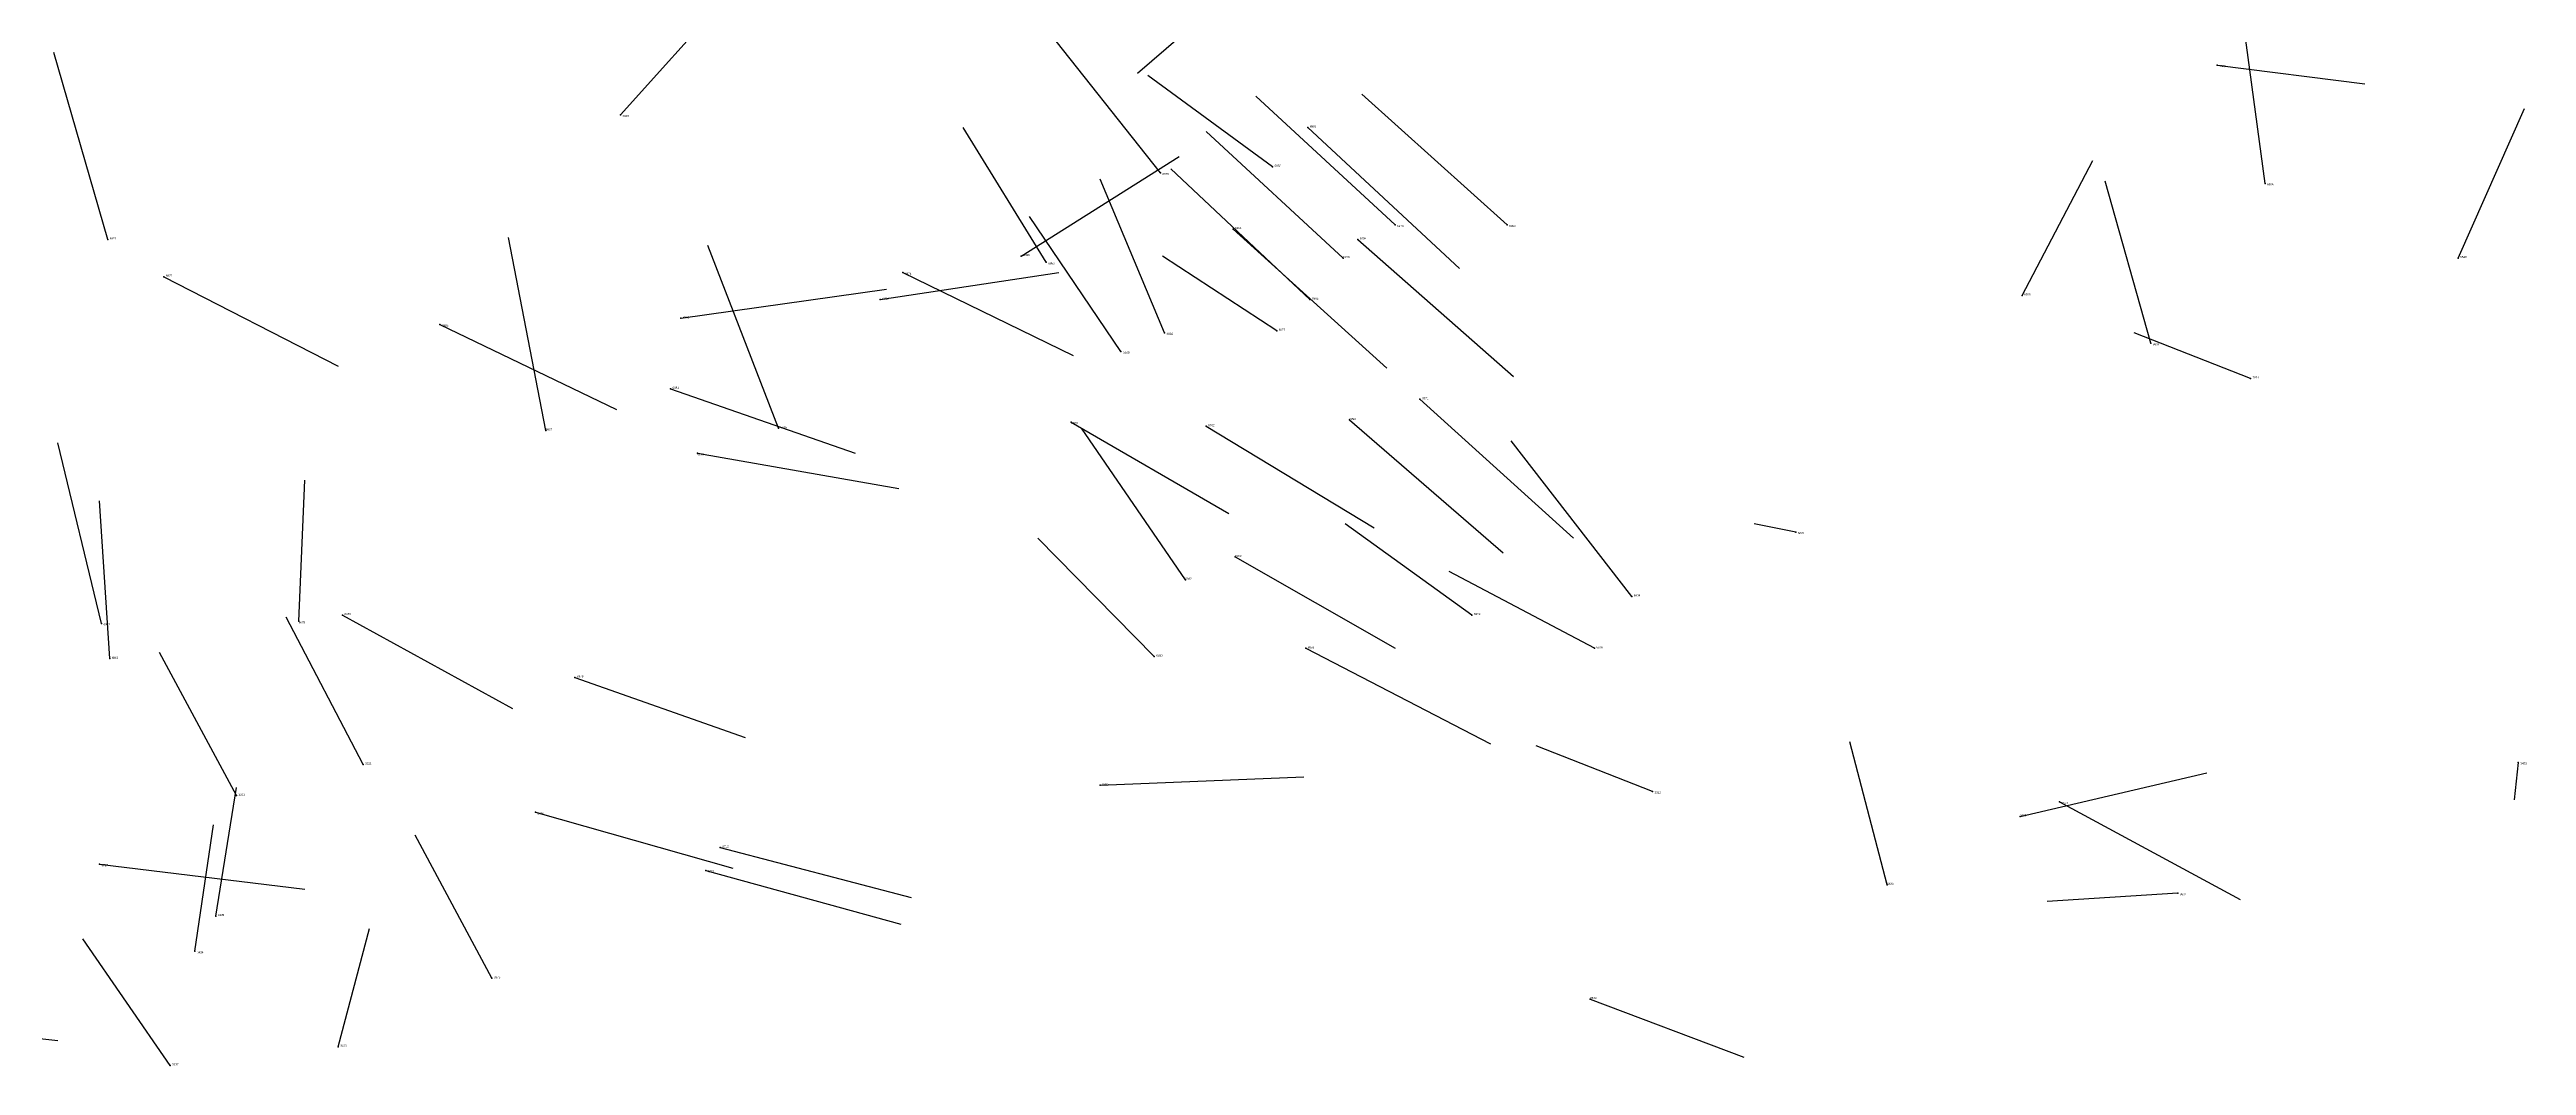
# Model space of a CAD drawing. Extents: x 59.1 to 70.8, y 600.3 to 605.1.
# Drawn here: x 61.235 to 62.428, y 603.716 to 604.205 of the extents above; entities that cross this region are included whole.
import ezdxf

# ---------------------------------------------------------------- set-up
doc = ezdxf.new("R2010")
doc.units = 0
for name, color, linetype in [('Clients', 3, 'CONTINUOUS'), ('Facilities', 3, 'CONTINUOUS'), ('Facilities_lines', 3, 'CONTINUOUS'), ('Min_max_boxes', 1, 'CONTINUOUS'), ('Normals', 1, 'CONTINUOUS'), ('Source_points', 5, 'CONTINUOUS'), ('Text', 3, 'CONTINUOUS')]:
    doc.layers.add(name, color=color, linetype=linetype)

msp = doc.modelspace()

# ---------------------------------------------------------------- linework, layer by layer
at = {"layer": 'Clients', "color": 5}
msp.add_point((61.26, 603.929, 454.439), dxfattribs=at)
at = {"layer": 'Facilities', "color": 3}
for p in [(62.279, 604.198, 460.564), (61.51, 604.174, 457.501), (61.841, 604.168, 459.528), (61.77, 604.146, 454.604), (61.824, 604.149, 457.993), (62.302, 604.141, 455.286), (61.883, 604.121, 459.997), (61.937, 604.121, 460.024), (61.263, 604.114, 454.608), (61.805, 604.119, 459.597), (61.865, 604.114, 459.516), (61.646, 604.098, 460.284), (61.703, 604.106, 457.341), (61.715, 604.103, 455.102), (61.858, 604.105, 460.01), (62.395, 604.105, 457.043), (61.29, 604.096, 460.005), (62.185, 604.087, 458.057), (61.539, 604.076, 457.678), (61.635, 604.085, 457.71), (61.842, 604.085, 459.95), (61.423, 604.073, 459.931), (61.772, 604.069, 455.308), (61.826, 604.07, 457.992), (62.247, 604.064, 455.15), (61.751, 604.06, 455.055), (61.534, 604.042, 459.887), (62.295, 604.047, 460.76), (61.727, 604.026, 460.197), (61.861, 604.027, 459.783), (61.895, 604.037, 459.749), (61.474, 604.022, 454.614), (61.586, 604.023, 454.554), (61.792, 604.024, 460.319), (61.547, 604.011, 457.987), (62.076, 603.973, 455.027), (61.806, 603.961, 460.043), (61.782, 603.95, 455.257), (61.997, 603.942, 455.146), (61.376, 603.933, 460.016), (61.92, 603.933, 454.987), (61.26, 603.929, 454.439), (61.355, 603.93, 454.185), (61.264, 603.912, 454.366), (61.767, 603.913, 455.063), (61.84, 603.917, 459.633), (61.979, 603.917, 460.533), (61.488, 603.903, 460.454), (61.386, 603.861, 455.297), (62.424, 603.862, 454.977), (61.741, 603.851, 459.904), (62.007, 603.848, 454.943), (61.325, 603.846, 455.259), (61.469, 603.838, 459.32), (62.184, 603.836, 456.685), (62.203, 603.843, 459.976), (61.259, 603.813, 459.409), (61.558, 603.821, 459.874), (61.551, 603.81, 459.926), (62.12, 603.803, 455.409), (62.26, 603.799, 456.603), (61.315, 603.788, 454.313), (61.305, 603.771, 454.319), (61.448, 603.758, 455.239), (61.977, 603.748, 460.426), (61.293, 603.716, 455.223), (61.374, 603.725, 454.369)]:
    msp.add_point(p, dxfattribs=at)
at = {"layer": 'Facilities_lines', "color": 3}
msp.add_line((61.26, 603.929, 454.439), (61.26, 603.929, 454.439), dxfattribs=at)
at = {"layer": 'Min_max_boxes', "color": 1}
msp.add_line((61.26, 603.929, 454.439), (61.26, 603.929, 454.439), dxfattribs=at)
msp.add_line((61.26, 603.929, 454.439), (61.26, 603.929, 454.439), dxfattribs=at)
msp.add_line((61.26, 603.929, 454.439), (61.26, 603.929, 454.439), dxfattribs=at)
msp.add_line((61.26, 603.929, 454.439), (61.26, 603.929, 454.439), dxfattribs=at)
msp.add_line((61.26, 603.929, 454.439), (61.26, 603.929, 454.439), dxfattribs=at)
msp.add_line((61.26, 603.929, 454.439), (61.26, 603.929, 454.439), dxfattribs=at)
msp.add_line((61.26, 603.929, 454.439), (61.26, 603.929, 454.439), dxfattribs=at)
msp.add_line((61.26, 603.929, 454.439), (61.26, 603.929, 454.439), dxfattribs=at)
msp.add_line((61.26, 603.929, 454.439), (61.26, 603.929, 454.439), dxfattribs=at)
msp.add_line((61.26, 603.929, 454.439), (61.26, 603.929, 454.439), dxfattribs=at)
msp.add_line((61.26, 603.929, 454.439), (61.26, 603.929, 454.439), dxfattribs=at)
msp.add_line((61.26, 603.929, 454.439), (61.26, 603.929, 454.439), dxfattribs=at)
at = {"layer": 'Normals', "color": 1}
for p, q in [((61.51, 604.174, 457.501), (61.572, 604.243, 457.538)), ((61.81, 604.238, 457.835), (61.759, 604.194, 457.909)), ((61.77, 604.146, 454.604), (61.713, 604.218, 454.644)), ((62.302, 604.141, 455.286), (62.292, 604.216, 455.352)), ((61.263, 604.114, 454.608), (61.237, 604.204, 454.642)), ((61.824, 604.149, 457.993), (61.764, 604.193, 458.06)), ((62.279, 604.198, 460.564), (62.35, 604.189, 460.494)), ((61.883, 604.121, 459.997), (61.816, 604.183, 460.039)), ((61.937, 604.121, 460.024), (61.867, 604.184, 460.058)), ((62.395, 604.105, 457.043), (62.427, 604.177, 457.105)), ((61.715, 604.103, 455.102), (61.675, 604.168, 455.166)), ((61.858, 604.105, 460.01), (61.792, 604.166, 460.054)), ((61.841, 604.168, 459.528), (61.914, 604.1, 459.535)), ((61.703, 604.106, 457.341), (61.779, 604.154, 457.385)), ((61.842, 604.085, 459.95), (61.775, 604.148, 459.989)), ((62.185, 604.087, 458.057), (62.219, 604.152, 457.989)), ((61.772, 604.069, 455.308), (61.741, 604.143, 455.368)), ((62.247, 604.064, 455.15), (62.225, 604.142, 455.208)), ((61.751, 604.06, 455.055), (61.707, 604.125, 455.116)), ((61.474, 604.022, 454.614), (61.456, 604.115, 454.645)), ((61.586, 604.023, 454.554), (61.552, 604.111, 454.588)), ((61.805, 604.119, 459.597), (61.879, 604.052, 459.608)), ((61.865, 604.114, 459.516), (61.94, 604.048, 459.518)), ((61.635, 604.085, 457.71), (61.721, 604.098, 457.758)), ((61.646, 604.098, 460.284), (61.728, 604.058, 460.244)), ((61.826, 604.07, 457.992), (61.771, 604.106, 458.068)), ((61.29, 604.096, 460.005), (61.374, 604.053, 459.974)), ((61.539, 604.076, 457.678), (61.638, 604.09, 457.674)), ((61.423, 604.073, 459.931), (61.508, 604.032, 459.898)), ((62.295, 604.047, 460.76), (62.239, 604.069, 460.84)), ((61.534, 604.042, 459.887), (61.623, 604.011, 459.854)), ((61.727, 604.026, 460.197), (61.803, 603.982, 460.149)), ((61.861, 604.027, 459.783), (61.935, 603.963, 459.762)), ((61.895, 604.037, 459.749), (61.969, 603.97, 459.744)), ((61.26, 603.929, 454.439), (61.239, 604.016, 454.484)), ((61.26, 603.929, 454.439), (61.239, 604.016, 454.484)), ((61.782, 603.95, 455.257), (61.732, 604.023, 455.304)), ((61.792, 604.024, 460.319), (61.873, 603.975, 460.287)), ((61.997, 603.942, 455.146), (61.939, 604.017, 455.178)), ((61.547, 604.011, 457.987), (61.644, 603.994, 457.971)), ((61.355, 603.93, 454.185), (61.358, 603.998, 454.258)), ((61.264, 603.912, 454.366), (61.259, 603.988, 454.431)), ((61.767, 603.913, 455.063), (61.711, 603.97, 455.123)), ((61.92, 603.933, 454.987), (61.859, 603.977, 455.053)), ((62.076, 603.973, 455.027), (62.056, 603.977, 455.125)), ((61.806, 603.961, 460.043), (61.883, 603.917, 459.997)), ((61.979, 603.917, 460.533), (61.909, 603.954, 460.595)), ((61.386, 603.861, 455.297), (61.349, 603.932, 455.357)), ((61.376, 603.933, 460.016), (61.458, 603.888, 459.981)), ((61.325, 603.846, 455.259), (61.288, 603.915, 455.322)), ((61.84, 603.917, 459.633), (61.929, 603.871, 459.635)), ((61.488, 603.903, 460.454), (61.57, 603.874, 460.404)), ((62.12, 603.803, 455.409), (62.102, 603.872, 455.479)), ((62.007, 603.848, 454.943), (61.951, 603.87, 455.023)), ((62.424, 603.862, 454.977), (62.422, 603.844, 455.075)), ((61.315, 603.788, 454.313), (61.325, 603.85, 454.391)), ((61.741, 603.851, 459.904), (61.839, 603.855, 459.883)), ((62.184, 603.836, 456.685), (62.274, 603.857, 456.723)), ((61.469, 603.838, 459.32), (61.564, 603.811, 459.335)), ((62.203, 603.843, 459.976), (62.29, 603.796, 459.963)), ((61.305, 603.771, 454.319), (61.314, 603.832, 454.398)), ((61.448, 603.758, 455.239), (61.411, 603.827, 455.301)), ((61.259, 603.813, 459.409), (61.358, 603.801, 459.411)), ((61.558, 603.821, 459.874), (61.65, 603.797, 459.843)), ((61.551, 603.81, 459.926), (61.645, 603.784, 459.906)), ((62.26, 603.799, 456.603), (62.197, 603.795, 456.68)), ((61.293, 603.716, 455.223), (61.251, 603.777, 455.291)), ((61.374, 603.725, 454.369), (61.389, 603.782, 454.45)), ((61.977, 603.748, 460.426), (62.051, 603.72, 460.365)), ((61.14, 603.739, 459.299), (61.239, 603.728, 459.306))]:
    msp.add_line(p, q, dxfattribs=at)
at = {"layer": 'Source_points', "color": 5}
for p in [(62.279, 604.198, 460.564), (61.51, 604.174, 457.501), (61.841, 604.168, 459.528), (61.77, 604.146, 454.604), (61.824, 604.149, 457.993), (62.302, 604.141, 455.286), (61.883, 604.121, 459.997), (61.937, 604.121, 460.024), (61.263, 604.114, 454.608), (61.805, 604.119, 459.597), (61.865, 604.114, 459.516), (61.646, 604.098, 460.284), (61.703, 604.106, 457.341), (61.715, 604.103, 455.102), (61.858, 604.105, 460.01), (62.395, 604.105, 457.043), (61.29, 604.096, 460.005), (62.185, 604.087, 458.057), (61.539, 604.076, 457.678), (61.635, 604.085, 457.71), (61.842, 604.085, 459.95), (61.423, 604.073, 459.931), (61.772, 604.069, 455.308), (61.826, 604.07, 457.992), (62.247, 604.064, 455.15), (61.751, 604.06, 455.055), (61.534, 604.042, 459.887), (62.295, 604.047, 460.76), (61.727, 604.026, 460.197), (61.861, 604.027, 459.783), (61.895, 604.037, 459.749), (61.474, 604.022, 454.614), (61.586, 604.023, 454.554), (61.792, 604.024, 460.319), (61.547, 604.011, 457.987), (62.076, 603.973, 455.027), (61.806, 603.961, 460.043), (61.782, 603.95, 455.257), (61.997, 603.942, 455.146), (61.376, 603.933, 460.016), (61.92, 603.933, 454.987), (61.26, 603.929, 454.439), (61.26, 603.929, 454.439), (61.355, 603.93, 454.185), (61.264, 603.912, 454.366), (61.767, 603.913, 455.063), (61.84, 603.917, 459.633), (61.979, 603.917, 460.533), (61.488, 603.903, 460.454), (61.386, 603.861, 455.297), (62.424, 603.862, 454.977), (61.741, 603.851, 459.904), (62.007, 603.848, 454.943), (61.325, 603.846, 455.259), (61.469, 603.838, 459.32), (62.184, 603.836, 456.685), (62.203, 603.843, 459.976), (61.259, 603.813, 459.409), (61.558, 603.821, 459.874), (61.551, 603.81, 459.926), (62.12, 603.803, 455.409), (62.26, 603.799, 456.603), (61.315, 603.788, 454.313), (61.305, 603.771, 454.319), (61.448, 603.758, 455.239), (61.977, 603.748, 460.426), (61.293, 603.716, 455.223), (61.374, 603.725, 454.369)]:
    msp.add_point(p, dxfattribs=at)

# ---------------------------------------------------------------- texts
at = {"layer": 'Text', "color": 3}
for s, p in [('7029', (62.28, 604.197, 460.564)), ('6864', (61.511, 604.173, 457.501)), ('6992', (61.842, 604.168, 459.528)), ('6855', (61.771, 604.145, 454.604)), ('6882', (61.825, 604.149, 457.993)), ('6806', (62.303, 604.14, 455.286)), ('6973', (61.884, 604.12, 459.997)), ('6963', (61.938, 604.12, 460.024)), ('6921', (61.264, 604.114, 454.608)), ('6991', (61.806, 604.119, 459.597)), ('6984', (61.866, 604.114, 459.516)), ('6974', (61.647, 604.097, 460.284)), ('6886', (61.704, 604.106, 457.341)), ('6863', (61.716, 604.102, 455.102)), ('6970', (61.858, 604.105, 460.01)), ('6548', (62.396, 604.105, 457.043)), ('6977', (61.291, 604.096, 460.005)), ('6893', (61.636, 604.085, 457.71)), ('6995', (61.843, 604.085, 459.95)), ('6560', (62.186, 604.087, 458.057)), ('6861', (61.54, 604.076, 457.678)), ('6985', (61.424, 604.072, 459.931)), ('6862', (61.773, 604.068, 455.308)), ('6877', (61.827, 604.07, 457.992)), ('6804', (62.248, 604.063, 455.15)), ('6860', (61.752, 604.059, 455.055)), ('6981', (61.535, 604.042, 459.887)), ('6971', (61.896, 604.037, 459.749)), ('7031', (62.296, 604.047, 460.76)), ('6983', (61.727, 604.025, 460.197)), ('6993', (61.861, 604.027, 459.783)), ('6857', (61.474, 604.022, 454.614)), ('6925', (61.587, 604.023, 454.554)), ('6982', (61.793, 604.024, 460.319)), ('6870', (61.547, 604.01, 457.987)), ('6670', (62.077, 603.972, 455.027)), ('6960', (61.806, 603.961, 460.043)), ('6932', (61.782, 603.95, 455.257)), ('6934', (61.998, 603.942, 455.146)), ('6980', (61.377, 603.933, 460.016)), ('6929', (61.921, 603.933, 454.987)), ('6912', (61.261, 603.928, 454.439)), ('6927', (61.261, 603.928, 454.439)), ('6878', (61.355, 603.929, 454.185)), ('6881', (61.265, 603.912, 454.366)), ('6930', (61.768, 603.913, 455.063)), ('6958', (61.841, 603.917, 459.633)), ('6976', (61.98, 603.917, 460.533)), ('6979', (61.489, 603.903, 460.454)), ('3321', (61.387, 603.861, 455.297)), ('3473', (62.425, 603.861, 454.977)), ('3331', (61.326, 603.846, 455.259)), ('8685', (61.742, 603.851, 459.904)), ('3312', (62.008, 603.847, 454.943)), ('8716', (61.47, 603.837, 459.32)), ('3603', (62.184, 603.836, 456.685)), ('8574', (62.204, 603.842, 459.976)), ('8717', (61.26, 603.812, 459.409)), ('8712', (61.559, 603.821, 459.874)), ('8721', (61.552, 603.809, 459.926)), ('3486', (62.12, 603.803, 455.409)), ('3607', (62.261, 603.798, 456.603)), ('3435', (61.316, 603.788, 454.313)), ('3434', (61.306, 603.77, 454.319)), ('3375', (61.449, 603.758, 455.239)), ('8679', (61.977, 603.748, 460.426)), ('3337', (61.294, 603.716, 455.223)), ('3433', (61.375, 603.725, 454.369))]:
    msp.add_text(s, height=0.001, dxfattribs=at).set_placement(p)

doc.saveas('drawing.dxf')
